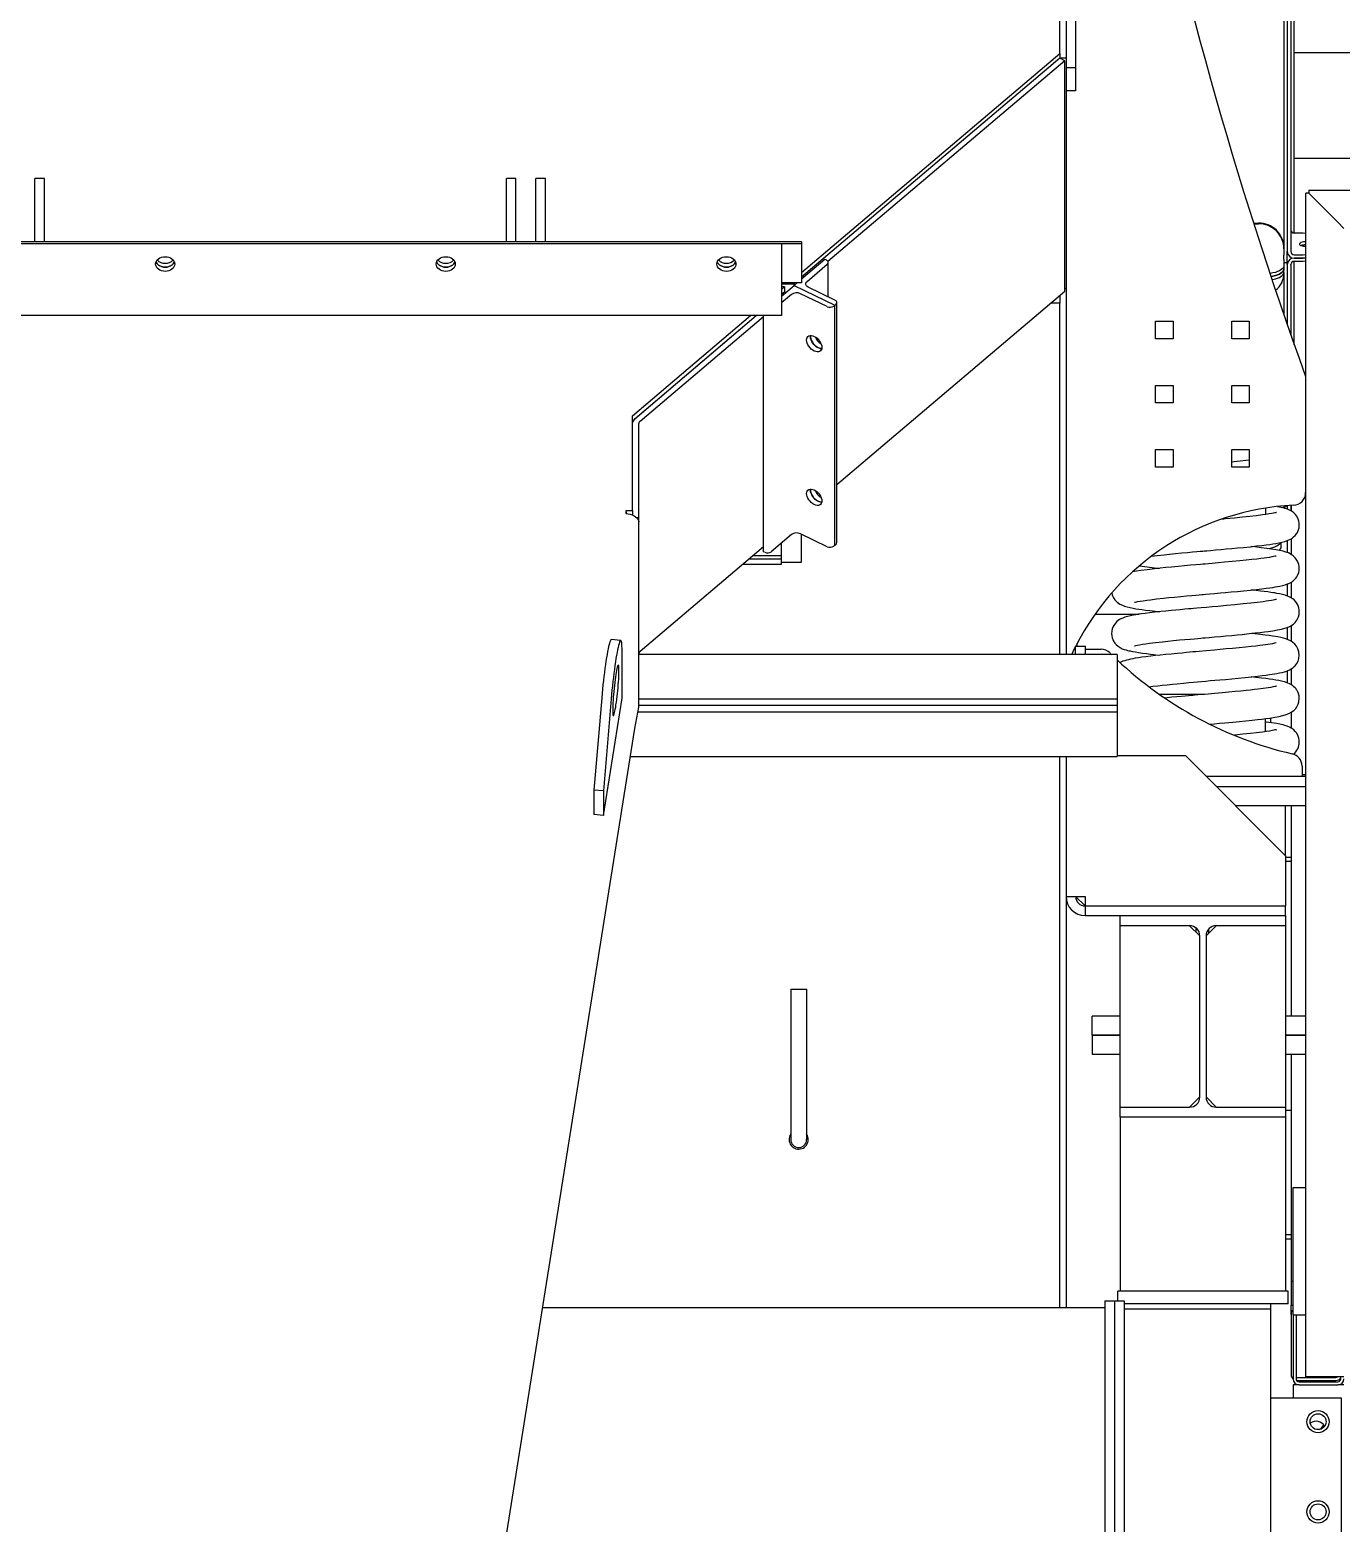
# Model space of a CAD drawing. Header units: millimetres. Extents: x 0 to 55611, y 0 to 32827.
# Drawn here: x 6980 to 8288, y 13464 to 14954 of the extents above; entities that cross this region are included whole.
import ezdxf

# ---------------------------------------------------------------- set-up
doc = ezdxf.new("R2010")
doc.units = ezdxf.units.MM
doc.header["$LTSCALE"] = 10
doc.linetypes.add('SLD-Continua', pattern=[0])
for name, color, linetype in [('CHUTE', 30, 'SLD-Continua'), ('EQUIPO', 30, 'SLD-Continua'), ('STRUC', 5, 'SLD-Continua')]:
    doc.layers.add(name, color=color, linetype=linetype)

msp = doc.modelspace()

# ---------------------------------------------------------------- linework, layer by layer
at = {"color": 7, "linetype": 'SLD-Continua', "lineweight": 25}
for p, q in [((8163.9, 14198.7), (8253.1, 14198.7)), ((8182.9, 14179.7), (8253.1, 14179.7)), ((8232.5, 14179.7), (8232.5, 14130)), ((8067.7, 14079.7), (8067.7, 14079.6)), ((8067.7, 14070.1), (8067.7, 13969.7)), ((8068, 14059.9), (8068, 14070.1)), ((8068, 14070.1), (8233, 14070.1)), ((8143.8, 14079.6), (8143.8, 14079.7)), ((8156.5, 14079.6), (8156.5, 14079.7)), ((8232.5, 14079.7), (8232.5, 14079.6)), ((8233, 14070.1), (8233, 14059.9)), ((8137.2, 14059.9), (8068, 14059.9)), ((8068, 13878.8), (8068, 14059.9)), ((8137.2, 14059.9), (8147.4, 14049.8)), ((8143.8, 14053.4), (8143.8, 14057.5)), ((8153.6, 14049.8), (8163.8, 14059.9)), ((8156.5, 14052.6), (8156.5, 14056.8)), ((8233, 14059.9), (8163.8, 14059.9)), ((8233, 14059.9), (8233, 13878.8)), ((8147.4, 13889), (8147.4, 14049.8)), ((8153.6, 14049.8), (8153.6, 13889)), ((8040.1, 13950.6), (8040.1, 13969.7)), ((8068, 13969.7), (8040.1, 13969.7)), ((8253.1, 13969.7), (8233, 13969.7)), ((8068, 13950.6), (8040.1, 13950.6)), ((8253.1, 13950.6), (8233, 13950.6)), ((8147.4, 13889), (8137.2, 13878.8)), ((8163.8, 13878.8), (8153.6, 13889)), ((8068, 13868.7), (8068, 13878.8)), ((8068, 13878.8), (8137.2, 13878.8)), ((8163.8, 13878.8), (8233, 13878.8)), ((8233, 13878.8), (8233, 13868.7)), ((8068, 13868.7), (8068, 13695.4)), ((8233, 13868.7), (8068, 13868.7)), ((8233, 13868.7), (8233, 13695.4)), ((8065.5, 13685.6), (8065.5, 13695.4)), ((8235.5, 13695.4), (8065.5, 13695.4)), ((8235.5, 13682.7), (8235.5, 13695.4)), ((8235.5, 13682.7), (8218.4, 13682.7))]:
    msp.add_line(p, q, dxfattribs=at)
for centre, start, end in [((8137.2, 14049.8), 0, 90), ((8163.8, 14049.8), 90, 180), ((8137.2, 13889), 270, 0), ((8163.8, 13889), 180, 270)]:
    msp.add_arc(centre, 10.2, start, end, dxfattribs=at)
at = {"layer": 'CHUTE', "linetype": 'SLD-Continua', "lineweight": 25}
for p, q in [((8007.6, 14930.3), (8007.6, 15010)), ((8014, 14982.9), (8014, 14915.8)), ((8023.5, 14982.9), (8023.5, 14915.8)), ((7750.1, 14711.8), (8007.6, 14930.3)), ((8007.6, 14930.3), (8007.6, 14925.4)), ((8007.6, 14925.4), (7750.1, 14706.9)), ((8012.7, 14923), (7776.4, 14722.5)), ((8014, 14925.4), (8007.6, 14925.4)), ((8012.7, 14923), (8007.6, 14925.4)), ((8012.7, 14693.2), (8012.7, 14923)), ((8023.5, 14915.8), (8014, 14915.8)), ((8014, 14915.8), (8014, 14892.8)), ((8023.5, 14915.8), (8023.5, 14892.8)), ((8014, 14892.8), (8014, 14695.6)), ((8023.5, 14892.8), (8014, 14892.8)), ((6994.6, 14805.4), (6985.1, 14805.4)), ((6985.1, 14763.7), (6985.1, 14805.4)), ((6994.6, 14763.7), (6994.6, 14805.4)), ((7465.1, 14805.4), (7455.6, 14805.4)), ((7455.6, 14763.7), (7455.6, 14805.4)), ((7465.1, 14763.7), (7465.1, 14805.4)), ((7494.6, 14805.4), (7485.1, 14805.4)), ((7485.1, 14763.7), (7485.1, 14805.4)), ((7494.6, 14763.7), (7494.6, 14805.4)), ((6985.1, 14742.3), (6985.1, 14763.7)), ((6994.6, 14742.3), (6994.6, 14763.7)), ((7455.6, 14742.3), (7455.6, 14763.7)), ((7465.1, 14742.3), (7465.1, 14763.7)), ((7485.1, 14742.3), (7485.1, 14763.7)), ((7494.6, 14742.3), (7494.6, 14763.7)), ((7750.1, 14742.3), (6200.1, 14742.3)), ((7750.1, 14740.2), (6200.1, 14740.2)), ((7730.1, 14740.2), (6220.1, 14740.2)), ((7730.1, 14740.2), (7730.1, 14739.1)), ((7730.1, 14739.1), (7730.1, 14732.4)), ((7750.1, 14742.3), (7750.1, 14741.2)), ((7750.1, 14741.2), (7750.1, 14740.2)), ((7750.1, 14740.2), (7750.1, 14701.2)), ((7730.1, 14732.4), (7730.1, 14706.9)), ((7773.4, 14724.8), (7750.1, 14705)), ((7774.7, 14724.2), (7773.4, 14724.8)), ((7776.6, 14687.4), (7776.6, 14721.7)), ((7730.1, 14706.9), (7730.1, 14697.9)), ((7755.5, 14702.8), (7775.6, 14719.9)), ((7750.1, 14701.2), (7730.1, 14701.2)), ((7730.1, 14700.5), (7742.5, 14700.5)), ((7730.1, 14688.1), (7742.6, 14698.7)), ((7730.1, 14697.9), (7730.1, 14676.5)), ((7732.9, 14697.2), (7730.1, 14697.2)), ((7730.1, 14694.8), (7732.9, 14697.2)), ((7730.1, 14690), (7732.9, 14692.3)), ((7732.9, 14697.2), (7732.9, 14692.3)), ((7734.3, 14691.6), (7732.9, 14692.3)), ((7743.4, 14701.2), (7742.5, 14700.5)), ((7742.5, 14701.2), (7742.5, 14700.5)), ((7743.9, 14699.8), (7742.5, 14700.5)), ((7742.5, 14700.5), (7742.5, 14698.6)), ((7742.6, 14698.7), (7783.1, 14679)), ((7745.6, 14701.2), (7742.7, 14698.8)), ((7742.7, 14698.7), (7742.7, 14698.8)), ((7742.7, 14698.8), (7783.2, 14679)), ((7783.3, 14684.1), (7756.7, 14697.1)), ((7785.1, 14500.1), (8012.7, 14693.2)), ((8014, 14695.6), (8012.7, 14695.6)), ((8014, 14695.6), (8014, 14330.4)), ((7740, 14689.7), (7730.1, 14681.3)), ((7730.1, 14676.5), (7730.1, 14669.8)), ((7775.5, 14677.6), (7748.9, 14690.5)), ((7783.1, 14679), (7782.2, 14678.2)), ((7783.1, 14439.4), (7783.1, 14679)), ((7783.2, 14679), (7784.2, 14679.9)), ((7783.2, 14439.5), (7783.2, 14679)), ((7785.1, 14442.2), (7785.1, 14681.7)), ((8007.6, 14681), (7998.3, 14681)), ((8007.6, 14688.9), (8007.6, 14681)), ((8007.6, 14330.4), (8007.6, 14681)), ((7730.1, 14668.6), (6220.1, 14668.6)), ((7581.4, 14568.6), (7699.2, 14668.6)), ((7581.4, 14563.7), (7704.9, 14668.6)), ((7583.9, 14565.9), (7704.9, 14668.6)), ((7588.9, 14563.4), (7712, 14667.8)), ((7712, 14433.1), (7712, 14668.6)), ((7730.1, 14669.8), (7730.1, 14668.6)), ((7759, 14647.6), (7759.1, 14648.8)), ((7581.4, 14474.1), (7581.4, 14568.6)), ((7587.6, 14467.3), (7587.6, 14560.9)), ((7759, 14494.4), (7759.1, 14495.6)), ((7575, 14472.6), (7574.9, 14470.7)), ((7575, 14471.2), (7574.9, 14470.7)), ((7575, 14474.1), (7581.4, 14474.1)), ((7575, 14472.6), (7575, 14474.1)), ((7575, 14471.2), (7575, 14472.6)), ((7581.4, 14474.1), (7581.4, 14469.7)), ((7585.2, 14467.3), (7587.6, 14467.3)), ((7587.6, 14463), (7587.6, 14467.3)), ((7587.7, 14277.9), (7587.7, 14462.8)), ((7740, 14450.2), (7719.9, 14433.1)), ((7730.1, 14429), (7730.1, 14441.8)), ((7775.5, 14438), (7748.9, 14451)), ((7750.1, 14422.8), (7750.1, 14450.4)), ((7783.1, 14439.4), (7782.2, 14438.6)), ((7783.1, 14439.5), (7783.2, 14439.5)), ((7783.2, 14439.5), (7784.2, 14440.3)), ((7712, 14438), (7588.9, 14333.6)), ((7698, 14426.1), (7730.1, 14426.1)), ((7730.1, 14429), (7701.4, 14429)), ((7713.2, 14432.5), (7712, 14433.1)), ((7730.1, 14427.8), (7730.1, 14429)), ((7730.1, 14426.1), (7730.1, 14427.8)), ((7730.1, 14422.4), (7730.1, 14426.1)), ((7691.5, 14420.7), (7730.1, 14420.7)), ((7730.1, 14422.8), (7750.1, 14422.8)), ((7730.1, 14420.7), (7730.1, 14422.4)), ((7569.7, 14344.6), (7560.2, 14345.5)), ((7571, 14287), (7571, 14333.9)), ((8064.8, 14330.4), (7587.7, 14330.4)), ((8064.8, 14330.4), (8064.8, 14325.6)), ((8064.8, 14325.6), (8064.8, 14292.3)), ((8064.8, 14292.3), (8064.8, 14286)), ((7550.7, 14287.4), (7542.9, 14195.3)), ((7552.3, 14169.7), (7571, 14287)), ((7560.1, 14286.4), (7552.3, 14194.4)), ((7583.6, 14256.7), (7587.7, 14277.9)), ((8064.8, 14286), (7587.7, 14286)), ((8064.8, 14279.6), (7587.7, 14279.6)), ((8064.8, 14286), (8064.8, 14281.2)), ((8064.8, 14281.2), (8064.8, 14279.6)), ((8064.8, 14279.6), (8064.8, 14278)), ((8064.8, 14278), (8064.8, 14273.3)), ((7586.8, 14273.3), (8064.8, 14273.3)), ((8064.8, 14273.3), (8064.8, 14266.9)), ((8064.8, 14266.9), (8064.8, 14233.6)), ((7270.1, 12287.1), (7583.6, 14256.7)), ((8064.8, 14233.6), (8064.8, 14228.8)), ((8064.8, 14229.6), (8133, 14229.6)), ((8233, 14129.6), (8133, 14229.6)), ((7579.2, 14228.8), (8064.8, 14228.8)), ((8007.6, 13678.6), (8007.6, 14228.8)), ((8014, 14228.8), (8014, 13678.6)), ((7552.3, 14194.4), (7542.9, 14195.3)), ((7542.9, 14195.3), (7542.9, 14170.7)), ((7552.3, 14194.4), (7552.3, 14169.7)), ((7552.3, 14169.7), (7542.9, 14170.7)), ((8233, 14129.6), (8233, 14079.7)), ((8014, 14089.1), (8033, 14089.1)), ((8033, 14079.7), (8023.5, 14089.1)), ((8033, 14089.1), (8033, 14079.7)), ((8033, 14079.7), (8233, 14079.7)), ((8033, 14079.6), (8033, 14070.1)), ((8033, 14079.6), (8233, 14079.6)), ((8033, 14070.1), (8068, 14070.1)), ((8233, 14070.1), (8233, 14079.6)), ((7739.3, 13996.5), (7739.3, 13876.5)), ((7739.3, 13996.5), (7755.2, 13996.5)), ((7755.2, 13876.5), (7755.2, 13996.5)), ((7739.3, 13876.5), (7739.3, 13846.5)), ((7755.2, 13846.5), (7755.2, 13876.5))]:
    msp.add_line(p, q, dxfattribs=at)
at = {"layer": 'CHUTE', "linetype": 'SLD-Continua', "lineweight": 25, "flags": 128}
for points in [[(7115.1, 14727.4), (7117, 14727.3), (7118.8, 14726.9), (7120.4, 14726.2), (7121.9, 14725.3), (7123, 14724.2), (7123.9, 14722.9), (7124.5, 14721.6), (7124.6, 14720.1), (7124.5, 14718.7), (7123.9, 14717.4), (7123, 14716.1), (7121.9, 14715), (7120.4, 14714.1), (7118.8, 14713.4), (7117, 14713), (7115.1, 14712.8), (7113.3, 14713), (7111.5, 14713.4), (7109.8, 14714.1), (7108.4, 14715), (7107.2, 14716.1), (7106.3, 14717.4), (7105.8, 14718.7), (7105.6, 14720.1), (7105.8, 14721.6), (7106.3, 14722.9), (7107.2, 14724.2), (7108.4, 14725.3), (7109.8, 14726.2), (7111.5, 14726.9), (7113.3, 14727.3), (7115.1, 14727.4)], [(7124.3, 14722.2), (7123.9, 14721.4), (7123, 14720.2), (7121.9, 14719.1), (7120.4, 14718.2), (7118.8, 14717.5), (7117, 14717.1), (7115.1, 14716.9), (7113.3, 14717.1), (7111.5, 14717.5), (7109.8, 14718.2), (7108.4, 14719.1), (7107.2, 14720.2), (7106.3, 14721.4), (7106, 14722.2)], [(7106, 14722.2), (7106.3, 14721.4), (7107.2, 14720.2), (7108.4, 14719.1), (7109.8, 14718.2), (7111.5, 14717.5), (7113.3, 14717.1), (7115.1, 14716.9), (7117, 14717.1), (7118.8, 14717.5), (7120.4, 14718.2), (7121.9, 14719.1), (7123, 14720.2), (7123.9, 14721.4), (7124.3, 14722.2)], [(7395.1, 14727.4), (7397, 14727.3), (7398.8, 14726.9), (7400.4, 14726.2), (7401.9, 14725.3), (7403, 14724.2), (7403.9, 14722.9), (7404.5, 14721.6), (7404.6, 14720.1), (7404.5, 14718.7), (7403.9, 14717.4), (7403, 14716.1), (7401.9, 14715), (7400.4, 14714.1), (7398.8, 14713.4), (7397, 14713), (7395.1, 14712.8), (7393.3, 14713), (7391.5, 14713.4), (7389.8, 14714.1), (7388.4, 14715), (7387.2, 14716.1), (7386.3, 14717.4), (7385.8, 14718.7), (7385.6, 14720.1), (7385.8, 14721.6), (7386.3, 14722.9), (7387.2, 14724.2), (7388.4, 14725.3), (7389.8, 14726.2), (7391.5, 14726.9), (7393.3, 14727.3), (7395.1, 14727.4)], [(7404.3, 14722.2), (7403.9, 14721.4), (7403, 14720.2), (7401.9, 14719.1), (7400.4, 14718.2), (7398.8, 14717.5), (7397, 14717.1), (7395.1, 14716.9), (7393.3, 14717.1), (7391.5, 14717.5), (7389.8, 14718.2), (7388.4, 14719.1), (7387.2, 14720.2), (7386.3, 14721.4), (7386, 14722.2)], [(7386, 14722.2), (7386.3, 14721.4), (7387.2, 14720.2), (7388.4, 14719.1), (7389.8, 14718.2), (7391.5, 14717.5), (7393.3, 14717.1), (7395.1, 14716.9), (7397, 14717.1), (7398.8, 14717.5), (7400.4, 14718.2), (7401.9, 14719.1), (7403, 14720.2), (7403.9, 14721.4), (7404.3, 14722.2)], [(7675.1, 14727.4), (7677, 14727.3), (7678.8, 14726.9), (7680.4, 14726.2), (7681.9, 14725.3), (7683, 14724.2), (7683.9, 14722.9), (7684.5, 14721.6), (7684.6, 14720.1), (7684.5, 14718.7), (7683.9, 14717.4), (7683, 14716.1), (7681.9, 14715), (7680.4, 14714.1), (7678.8, 14713.4), (7677, 14713), (7675.1, 14712.8), (7673.3, 14713), (7671.5, 14713.4), (7669.8, 14714.1), (7668.4, 14715), (7667.2, 14716.1), (7666.3, 14717.4), (7665.8, 14718.7), (7665.6, 14720.1), (7665.8, 14721.6), (7666.3, 14722.9), (7667.2, 14724.2), (7668.4, 14725.3), (7669.8, 14726.2), (7671.5, 14726.9), (7673.3, 14727.3), (7675.1, 14727.4)], [(7684.3, 14722.2), (7683.9, 14721.4), (7683, 14720.2), (7681.9, 14719.1), (7680.4, 14718.2), (7678.8, 14717.5), (7677, 14717.1), (7675.1, 14716.9), (7673.3, 14717.1), (7671.5, 14717.5), (7669.8, 14718.2), (7668.4, 14719.1), (7667.2, 14720.2), (7666.3, 14721.4), (7666, 14722.2)], [(7666, 14722.2), (7666.3, 14721.4), (7667.2, 14720.2), (7668.4, 14719.1), (7669.8, 14718.2), (7671.5, 14717.5), (7673.3, 14717.1), (7675.1, 14716.9), (7677, 14717.1), (7678.8, 14717.5), (7680.4, 14718.2), (7681.9, 14719.1), (7683, 14720.2), (7683.9, 14721.4), (7684.3, 14722.2)], [(7775.6, 14719.9), (7776.1, 14720.4), (7776.4, 14721), (7776.5, 14721.6), (7776.5, 14722.2), (7776.3, 14722.7), (7775.9, 14723.3), (7775.3, 14723.8), (7774.7, 14724.2)], [(7756.7, 14697.1), (7755.8, 14697.6), (7755, 14698.3), (7754.5, 14699), (7754.2, 14699.8), (7754.2, 14700.6), (7754.4, 14701.4), (7754.8, 14702.1), (7755.5, 14702.8)], [(7784.2, 14679.9), (7784.7, 14680.4), (7785, 14680.9), (7785.1, 14681.5), (7785.1, 14682.1), (7784.9, 14682.7), (7784.5, 14683.3), (7783.9, 14683.7), (7783.3, 14684.1)], [(7755.1, 14644.3), (7755.3, 14645.7), (7755.7, 14646.8), (7756.4, 14647.8), (7757.4, 14648.4), (7758.5, 14648.8), (7759.8, 14648.8), (7761.2, 14648.5), (7762.7, 14647.9), (7764.2, 14647.1), (7765.6, 14646), (7766.9, 14644.6), (7768.1, 14643.2), (7769, 14641.6), (7769.7, 14640), (7770.2, 14638.4), (7770.3, 14636.9), (7770.2, 14635.6), (7769.7, 14634.4), (7769, 14633.5), (7768.1, 14632.9), (7766.9, 14632.5), (7765.6, 14632.5), (7764.2, 14632.8), (7762.7, 14633.3), (7761.2, 14634.2), (7759.8, 14635.3), (7758.5, 14636.6), (7757.4, 14638.1), (7756.4, 14639.6), (7755.7, 14641.3), (7755.3, 14642.8), (7755.1, 14644.3)], [(7770.2, 14635.7), (7769.5, 14635.7), (7768, 14636), (7766.6, 14636.6), (7765.1, 14637.4), (7763.6, 14638.6), (7762.3, 14639.9), (7761.2, 14641.3), (7760.2, 14642.9), (7759.5, 14644.5), (7759.1, 14646.1), (7759, 14647.6)], [(7759.2, 14648.8), (7759.1, 14648.5), (7759.1, 14647.1), (7759.3, 14645.5), (7759.9, 14644), (7760.7, 14642.4), (7761.7, 14640.8), (7762.9, 14639.4), (7764.3, 14638.2), (7765.7, 14637.2), (7767.2, 14636.4), (7768.7, 14635.9), (7770.1, 14635.8), (7770.2, 14635.8)], [(7755.1, 14491.1), (7755.3, 14492.5), (7755.7, 14493.6), (7756.4, 14494.5), (7757.4, 14495.2), (7758.5, 14495.5), (7759.8, 14495.6), (7761.2, 14495.3), (7762.7, 14494.7), (7764.2, 14493.9), (7765.6, 14492.7), (7766.9, 14491.4), (7768.1, 14490), (7769, 14488.4), (7769.7, 14486.8), (7770.2, 14485.2), (7770.3, 14483.7), (7770.2, 14482.4), (7769.7, 14481.2), (7769, 14480.3), (7768.1, 14479.6), (7766.9, 14479.3), (7765.6, 14479.3), (7764.2, 14479.5), (7762.7, 14480.1), (7761.2, 14481), (7759.8, 14482.1), (7758.5, 14483.4), (7757.4, 14484.9), (7756.4, 14486.4), (7755.7, 14488), (7755.3, 14489.6), (7755.1, 14491.1)], [(7770.2, 14482.5), (7769.5, 14482.5), (7768, 14482.8), (7766.6, 14483.4), (7765.1, 14484.2), (7763.6, 14485.3), (7762.3, 14486.7), (7761.2, 14488.1), (7760.2, 14489.7), (7759.5, 14491.3), (7759.1, 14492.9), (7759, 14494.4)], [(7759.2, 14495.6), (7759.1, 14495.3), (7759.1, 14493.9), (7759.3, 14492.3), (7759.9, 14490.7), (7760.7, 14489.1), (7761.7, 14487.6), (7762.9, 14486.2), (7764.3, 14485), (7765.7, 14483.9), (7767.2, 14483.2), (7768.7, 14482.7), (7770.1, 14482.6), (7770.2, 14482.6)], [(7575, 14471.2), (7577.1, 14471), (7579.2, 14470.5), (7581.1, 14469.8), (7582.9, 14469), (7584.4, 14468), (7585.7, 14466.9), (7586.7, 14465.7), (7587.4, 14464.4), (7587.7, 14462.8)], [(7560.2, 14345.5), (7560.1, 14345.5), (7559.8, 14345.2), (7559.4, 14344.6), (7559, 14343.6), (7558.5, 14342.2), (7558, 14340.6), (7557.5, 14338.5), (7557, 14336.2), (7556.5, 14333.5), (7556, 14330.6), (7555.5, 14327.4), (7554.9, 14324), (7554.4, 14320.4), (7553.9, 14316.6), (7553.3, 14312.6), (7552.8, 14308.6), (7552.4, 14304.4), (7551.9, 14300.1), (7551.5, 14295.9), (7551.1, 14291.6), (7550.7, 14287.4)], [(7571, 14333.9), (7571, 14336.4), (7570.9, 14338.6), (7570.8, 14340.5), (7570.6, 14342), (7570.4, 14343.2), (7570.2, 14344), (7569.9, 14344.5), (7569.6, 14344.6), (7569.2, 14344.3), (7568.8, 14343.7), (7568.4, 14342.7), (7568, 14341.3), (7567.5, 14339.6), (7567, 14337.6), (7566.5, 14335.2), (7566, 14332.6), (7565.4, 14329.7), (7564.9, 14326.5), (7564.4, 14323.1), (7563.8, 14319.5), (7563.3, 14315.7), (7562.8, 14311.7), (7562.3, 14307.6), (7561.8, 14303.5), (7561.4, 14299.2), (7560.9, 14294.9), (7560.5, 14290.7), (7560.1, 14286.4)], [(7567.9, 14311), (7567.9, 14313.2), (7567.9, 14315.1), (7567.9, 14316.8), (7567.8, 14318.1), (7567.7, 14319.1), (7567.5, 14319.8), (7567.3, 14320.1), (7567.1, 14320), (7566.8, 14319.6), (7566.5, 14318.9), (7566.2, 14317.8), (7565.9, 14316.4), (7565.5, 14314.7), (7565.1, 14312.7), (7564.8, 14310.5), (7564.4, 14308), (7564, 14305.4), (7563.7, 14302.6), (7563.3, 14299.7), (7563, 14296.7), (7562.7, 14293.7), (7562.4, 14290.7), (7562.2, 14287.8), (7562, 14285), (7561.8, 14282.3), (7561.7, 14279.8), (7561.6, 14277.5), (7561.6, 14275.4), (7561.6, 14273.7), (7561.7, 14272.2), (7561.8, 14271), (7561.9, 14270.2), (7562.1, 14269.7), (7562.3, 14269.6), (7562.6, 14269.8), (7562.8, 14270.3), (7563.2, 14271.3), (7563.5, 14272.5), (7563.8, 14274.1), (7564.2, 14275.9), (7564.6, 14278), (7564.9, 14280.4), (7565.3, 14282.9), (7565.7, 14285.7), (7566, 14288.5), (7566.4, 14291.5), (7566.7, 14294.4), (7567, 14297.4), (7567.2, 14300.4), (7567.4, 14303.3), (7567.6, 14306), (7567.8, 14308.6), (7567.9, 14311)]]:
    msp.add_lwpolyline(points, dxfattribs=at)
at = {"layer": 'CHUTE', "linetype": 'SLD-Continua', "lineweight": 25}
for centre, radius, start, end in [((7115.1, 14732), 11.1, 224.6477, 315.3523), ((7395.1, 14732), 11.1, 224.6477, 315.3523), ((7675.1, 14732), 11.1, 224.6477, 315.3523), ((7745.1, 14682.6), 8.77, 64.4421, 125.6945), ((7778.3, 14683.5), 6.57, 244.4421, 305.6945), ((7777.2, 14653), 14.7, 201.9732, 238.6498), ((7588.2, 14560.4), 7.02, 128.4371, 167.7736), ((7590.9, 14560.8), 3.28, 127.349, 177.4577), ((7777.2, 14499.7), 14.7, 201.9732, 238.6498), ((7745.1, 14443.1), 8.77, 64.4421, 125.6945), ((7778.3, 14444), 6.57, 244.4421, 305.6945), ((7782.7, 14442.2), 2.41, 306.8123, 357.9945), ((7716.1, 14438.4), 6.57, 244.4421, 305.6945), ((7591, 14330.9), 3.39, 127.7509, 169.4655), ((8033, 14089.1), 19.1, 180, 270), ((8033, 14089.1), 9.53, 180, 270), ((7747.2, 13846.5), 9.53, 146.4427, 0), ((7747.2, 13846.5), 7.94, 180, 0), ((7747.2, 13846.5), 9.53, 0, 33.5573)]:
    msp.add_arc(centre, radius, start, end, dxfattribs=at)
at = {"layer": 'EQUIPO', "linetype": 'SLD-Continua', "lineweight": 25}
for p, q in [((8231.3, 15262.3), (8231.3, 14736.2)), ((8234.7, 15258.5), (8234.7, 14732.5)), ((8238.2, 15258.5), (8238.2, 14732.5)), ((8241.7, 14751), (8241.7, 15196.4)), ((8201, 14761), (8205.9, 14761)), ((8201.2, 14760.2), (8205.9, 14760.2)), ((8247.4, 14751), (8241.6, 14751)), ((8231.3, 14736.2), (8231.3, 14735.4)), ((8231.3, 14735.4), (8231.3, 14728.9)), ((8231.3, 14725), (8231.3, 14728.9)), ((8231.3, 14725), (8231.3, 14718.4)), ((8234.7, 14719.6), (8234.7, 14732.5)), ((8241.6, 14729.2), (8247.4, 14729.2)), ((8247.4, 14726), (8241.6, 14726)), ((8241.6, 14726), (8247.4, 14726)), ((8247.4, 14722.8), (8241.6, 14722.8)), ((8241.7, 14639.5), (8241.7, 14722.8)), ((8231.3, 14718.4), (8231.3, 14715.1)), ((8231.3, 14711.8), (8231.3, 14715.1)), ((8231.3, 14711.8), (8231.3, 14710.8)), ((8231.3, 14710.8), (8231.3, 14669.2)), ((8234.7, 14719.6), (8234.7, 14659.6)), ((8238.2, 14719.6), (8238.2, 14720.1)), ((8238.2, 14719.6), (8238.2, 14649.5)), ((8103.2, 14645.5), (8103.2, 14663)), ((8103.2, 14663), (8120.7, 14663)), ((8120.7, 14663), (8120.7, 14645.5)), ((8179.2, 14645.5), (8179.2, 14663)), ((8179.2, 14663), (8196.7, 14663)), ((8196.7, 14663), (8196.7, 14645.5)), ((8120.7, 14645.5), (8103.2, 14645.5)), ((8196.7, 14645.5), (8179.2, 14645.5)), ((8253, 14607.7), (8253, 14492.1)), ((8103.2, 14581.5), (8103.2, 14599)), ((8103.2, 14599), (8120.7, 14599)), ((8120.7, 14599), (8120.7, 14581.5)), ((8179.2, 14581.5), (8179.2, 14599)), ((8179.2, 14599), (8196.7, 14599)), ((8196.7, 14599), (8196.7, 14581.5)), ((8120.7, 14581.5), (8103.2, 14581.5)), ((8196.7, 14581.5), (8179.2, 14581.5)), ((8103.2, 14517.5), (8103.2, 14535)), ((8103.2, 14535), (8120.7, 14535)), ((8120.7, 14535), (8120.7, 14517.5)), ((8179.2, 14517.5), (8179.2, 14535)), ((8179.2, 14535), (8196.7, 14535)), ((8196.7, 14535), (8196.7, 14517.5)), ((8120.7, 14517.5), (8103.2, 14517.5)), ((8118.8, 14517.5), (8120.7, 14517.7)), ((8196.7, 14517.5), (8179.2, 14517.5)), ((8213, 14476.6), (8213, 14470.2)), ((8231.3, 14478.8), (8231.3, 14476.5)), ((8234.7, 14479.1), (8234.7, 14475.5)), ((8238.2, 14479.3), (8238.2, 14473.8)), ((8171.3, 14465.7), (8169.3, 14465.7)), ((8228.6, 14438.2), (8228.6, 14442.4)), ((8235, 14432.1), (8235, 14444.3)), ((8246.5, 14414.3), (8246.7, 14416.5)), ((8235, 14388.8), (8235, 14400.9)), ((8042.8, 14370.6), (8086.8, 14370.6)), ((8235, 14345.4), (8235, 14357.6)), ((8023.5, 14330.4), (8023.5, 14338.9)), ((8023.5, 14338.9), (8033.5, 14338.9)), ((8025.1, 14338.9), (8025.1, 14341.5)), ((8033.5, 14330.4), (8033.5, 14338.9)), ((8033.5, 14335.7), (8048.9, 14335.7)), ((8057.8, 14332), (8059.4, 14330.4)), ((8100.8, 14329.3), (8100.8, 14329.1)), ((8235, 14302.1), (8235, 14314.3)), ((8152.2, 14290.7), (8107.2, 14290.7)), ((8246.6, 14286.5), (8246.6, 14286.5)), ((8213, 14253.5), (8213, 14266.5)), ((8249.4, 14219.1), (8249.4, 14208.7)), ((8228.8, 14208.7), (8153.9, 14208.7)), ((8253.1, 14208.7), (8228.8, 14208.7)), ((8249.4, 14210.7), (8253, 14210.7)), ((8253, 14210.7), (8253, 14208.7))]:
    msp.add_line(p, q, dxfattribs=at)
at = {"layer": 'EQUIPO', "linetype": 'SLD-Continua', "lineweight": 25, "flags": 128}
for points in [[(8253.1, 14750.7), (8250.5, 14750.9), (8247.4, 14751)], [(8253.1, 14742.5), (8252.2, 14742.4), (8250.7, 14742.3), (8249.4, 14742), (8248.3, 14741.6), (8247.5, 14741.1), (8246.9, 14740.6), (8246.8, 14740.1), (8246.9, 14739.6), (8247.5, 14739.1), (8248.3, 14738.6), (8249.4, 14738.2), (8250.7, 14737.9), (8252.2, 14737.8), (8253.1, 14737.7)], [(8247.4, 14729.2), (8250.5, 14729.3), (8253.1, 14729.5)], [(8253.1, 14726.3), (8250.5, 14726.1), (8247.4, 14726)], [(8247.4, 14726), (8250.5, 14726), (8253.1, 14726.2)], [(8253.1, 14723), (8250.5, 14722.8), (8247.4, 14722.8)], [(8231.3, 14718.4), (8231.2, 14717.3), (8230.6, 14716.3), (8229.7, 14715.3), (8228.4, 14714.3), (8226.8, 14713.4), (8224.9, 14712.6), (8222.8, 14711.8), (8220.4, 14711.2), (8217.7, 14710.7), (8217.4, 14710.6)], [(8218.4, 14707.5), (8220.4, 14707.9), (8222.8, 14708.6), (8224.9, 14709.3), (8226.8, 14710.1), (8228.4, 14711), (8229.7, 14712), (8230.6, 14713), (8231.2, 14714), (8231.3, 14715.1)], [(8231.3, 14715.1), (8231.2, 14714), (8230.6, 14713), (8229.7, 14712), (8228.4, 14711), (8226.8, 14710.1), (8224.9, 14709.3), (8222.8, 14708.6), (8220.4, 14707.9), (8218.4, 14707.5)], [(8219.4, 14704.4), (8220.4, 14704.6), (8222.8, 14705.3), (8224.9, 14706), (8226.8, 14706.8), (8228.4, 14707.7), (8229.7, 14708.7), (8230.6, 14709.7), (8231.2, 14710.7), (8231.3, 14711.8)], [(8179.2, 14522.9), (8181.6, 14523.1), (8187.6, 14523.7), (8193.3, 14524.3), (8196.7, 14524.6)], [(8223.8, 14472.2), (8223.7, 14472.1), (8223.1, 14472), (8222.2, 14471.8), (8221, 14471.5), (8219.4, 14471.2), (8216.7, 14470.7), (8213.4, 14470.2), (8209.8, 14469.7), (8203.8, 14469), (8197.3, 14468.3), (8190.1, 14467.5), (8181.9, 14466.7), (8177.4, 14466.3), (8172.7, 14465.8), (8169.2, 14465.5)], [(8246.7, 14459.6), (8246.5, 14461.7), (8246.2, 14463.6), (8245.1, 14466.6), (8243.9, 14468.8), (8242.8, 14470.2), (8241.2, 14471.8), (8239.5, 14473.1), (8237.5, 14474.3), (8234.8, 14475.5), (8232.4, 14476.3), (8230.5, 14476.8), (8228.7, 14477.3), (8224.8, 14478)], [(8099.6, 14428.7), (8104.9, 14429.3), (8112, 14430.1), (8117.3, 14430.7), (8123.1, 14431.2), (8129.4, 14431.8), (8135.1, 14432.3), (8140.2, 14432.8), (8144.5, 14433.2), (8147.9, 14433.5), (8150.4, 14433.7), (8152.2, 14433.9), (8154.5, 14434.1), (8158.2, 14434.4), (8163, 14434.8), (8168.8, 14435.3), (8173.7, 14435.8), (8179.2, 14436.3), (8185.1, 14436.8), (8191, 14437.4), (8198, 14438.1), (8204.1, 14438.8), (8209.3, 14439.4), (8213.7, 14439.9), (8217.4, 14440.4), (8220.4, 14440.9), (8223.3, 14441.4), (8226.2, 14441.9), (8229.2, 14442.5), (8232.1, 14443.3), (8234.7, 14444.2), (8236.2, 14444.8), (8238.1, 14445.7), (8239.5, 14446.6), (8241, 14447.8), (8242.6, 14449.3), (8243.8, 14450.8), (8244.8, 14452.4), (8245.6, 14454.1), (8246.4, 14456.9), (8246.7, 14459.8)], [(8246.7, 14416.2), (8246.5, 14418.4), (8246.2, 14420.3), (8245, 14423.5), (8243.7, 14425.6), (8242.6, 14427), (8240.5, 14429), (8238.6, 14430.4), (8235.8, 14431.8), (8233.4, 14432.7), (8230.6, 14433.5), (8227.3, 14434.2), (8223.4, 14435), (8219.1, 14435.7), (8214.4, 14436.3), (8208.5, 14437.1), (8202.2, 14437.8), (8198.6, 14438.2)], [(8215.4, 14436.2), (8217.7, 14436.7), (8220.1, 14437.3), (8222.3, 14438), (8224.1, 14438.9), (8225.7, 14439.8), (8227, 14440.7), (8227.9, 14441.7), (8228.3, 14442.3)], [(8223.7, 14428.8), (8223.7, 14428.8), (8223.4, 14428.7), (8222.4, 14428.5), (8221, 14428.2), (8219.3, 14427.8), (8216.8, 14427.4), (8214.2, 14427), (8211.5, 14426.6), (8208.2, 14426.2), (8204.3, 14425.7), (8199.4, 14425.2), (8193.8, 14424.5), (8187.2, 14423.9), (8179.6, 14423.2), (8172.2, 14422.5), (8165.6, 14421.9), (8159.8, 14421.4), (8156.1, 14421), (8152.9, 14420.8), (8150.4, 14420.5), (8148.1, 14420.3), (8143.6, 14419.9), (8138.2, 14419.5), (8132.1, 14418.9), (8125.7, 14418.3), (8119.1, 14417.7), (8113.5, 14417.2), (8108, 14416.6), (8102.5, 14416), (8095, 14415.1), (8088.5, 14414.2), (8084.4, 14413.6), (8080.7, 14413), (8080.4, 14412.9)], [(8082.3, 14382.6), (8082.5, 14382.6), (8083.4, 14382.8), (8085.4, 14383.3), (8087.9, 14383.7), (8091, 14384.2), (8094.4, 14384.7), (8098.1, 14385.2), (8104.1, 14385.9), (8111.2, 14386.7), (8116.5, 14387.3), (8122.3, 14387.8), (8128.5, 14388.4), (8134.1, 14388.9), (8139.3, 14389.4), (8143.6, 14389.8), (8146.9, 14390.1), (8149.3, 14390.3), (8151.1, 14390.4), (8153.5, 14390.6), (8157.3, 14391), (8162.2, 14391.4), (8168.1, 14391.9), (8173.2, 14392.4), (8178.8, 14392.9), (8184.9, 14393.5), (8190.9, 14394.1), (8198, 14394.8), (8204.1, 14395.4), (8209.3, 14396.1), (8213.6, 14396.6), (8217.2, 14397.1), (8220.1, 14397.5), (8222.5, 14397.9), (8224.8, 14398.3), (8227.4, 14398.8), (8230.2, 14399.4), (8232.7, 14400.1), (8234.8, 14400.9), (8236.3, 14401.5), (8238.1, 14402.4), (8240.2, 14403.7), (8242.2, 14405.6), (8243.3, 14406.8), (8244.2, 14408.1), (8245, 14409.4), (8246.1, 14412.4), (8246.5, 14414.3), (8246.7, 14416.5)], [(8246.7, 14372.9), (8246.5, 14375.1), (8246.2, 14377.1), (8245.1, 14380.1), (8243.9, 14382), (8243.1, 14383.2), (8241.4, 14384.9), (8240.1, 14386), (8239, 14386.8), (8237.8, 14387.5), (8236.5, 14388.1), (8234.9, 14388.8), (8232.5, 14389.6), (8229.9, 14390.3), (8227.1, 14390.9), (8224.4, 14391.5), (8222.1, 14391.9), (8220.2, 14392.2), (8218.2, 14392.5), (8215.3, 14392.9), (8211.5, 14393.4), (8207.8, 14393.8), (8203.5, 14394.3), (8198.7, 14394.9)], [(8223.8, 14385.5), (8223.6, 14385.5), (8223, 14385.3), (8221.9, 14385.1), (8220.5, 14384.8), (8218.9, 14384.4), (8216.4, 14384), (8213.7, 14383.6), (8210.5, 14383.2), (8204.9, 14382.5), (8198.3, 14381.7), (8190.7, 14380.9), (8182.5, 14380.1), (8174.1, 14379.3), (8165.5, 14378.5), (8159.8, 14378), (8154.1, 14377.5), (8148.8, 14377.1), (8144.5, 14376.7), (8141.2, 14376.4), (8138.8, 14376.2), (8136.2, 14376), (8132.5, 14375.6), (8127.7, 14375.2), (8123.5, 14374.8), (8118.8, 14374.3), (8113.6, 14373.8), (8108.4, 14373.3), (8102.3, 14372.6), (8097.1, 14372), (8092.8, 14371.5), (8089.1, 14371), (8086.1, 14370.6), (8083.7, 14370.2), (8081.1, 14369.7), (8078.2, 14369.1), (8075.2, 14368.4), (8072.7, 14367.7), (8070.5, 14366.9), (8068.5, 14366), (8067.3, 14365.3), (8066, 14364.4), (8064.6, 14363.3), (8063.2, 14361.9), (8061.5, 14359.5), (8060.7, 14357.9), (8060, 14356), (8059.5, 14353.7), (8059.3, 14351.2)], [(8059.7, 14391.8), (8060.1, 14390.2), (8060.7, 14388.5), (8061.3, 14387.2), (8062.1, 14386), (8062.7, 14385.1), (8063.7, 14384), (8065, 14382.8), (8066.4, 14381.7), (8067.7, 14380.8), (8070.2, 14379.6), (8072.4, 14378.8), (8074.9, 14378), (8077.9, 14377.3), (8080.9, 14376.7), (8083.7, 14376.2), (8086.5, 14375.8), (8089.6, 14375.3), (8093.3, 14374.8), (8097.7, 14374.3), (8102.8, 14373.7), (8107.3, 14373.2)], [(8082.3, 14339.2), (8082.3, 14339.2), (8082.7, 14339.3), (8083.7, 14339.6), (8085.3, 14339.9), (8087.2, 14340.3), (8090.1, 14340.8), (8093.5, 14341.3), (8097.2, 14341.8), (8103.2, 14342.5), (8110.2, 14343.3), (8115.4, 14343.8), (8121, 14344.4), (8127.1, 14345), (8132.6, 14345.5), (8137.8, 14345.9), (8142.1, 14346.3), (8145.6, 14346.6), (8148.3, 14346.9), (8150.3, 14347), (8152.8, 14347.3), (8156.8, 14347.6), (8161.9, 14348.1), (8168.1, 14348.6), (8173.4, 14349.1), (8179.2, 14349.6), (8184.6, 14350.1), (8189.6, 14350.6), (8196.7, 14351.3), (8202.7, 14352), (8207.7, 14352.5), (8211.8, 14353), (8215.6, 14353.5), (8220.3, 14354.2), (8224.8, 14355), (8228.8, 14355.8), (8232.2, 14356.7), (8233.6, 14357.1), (8235.3, 14357.7), (8237.2, 14358.6), (8239.2, 14359.7), (8240.8, 14360.9), (8242.5, 14362.5), (8243.2, 14363.4), (8244.1, 14364.6), (8245, 14366.1), (8245.8, 14368.1), (8246.4, 14370.4), (8246.7, 14373.2), (8246.7, 14373.2)], [(8059.3, 14351.5), (8059.5, 14349.2), (8059.9, 14347.2), (8060.5, 14345.6), (8061.1, 14344.4), (8061.6, 14343.4), (8062, 14342.8), (8062.7, 14341.8), (8064, 14340.4), (8065.8, 14338.8), (8067.9, 14337.4), (8070.1, 14336.3), (8072.1, 14335.6), (8073.8, 14335), (8075.2, 14334.6), (8076.5, 14334.3), (8078, 14334), (8080.3, 14333.5), (8083.1, 14333), (8086.1, 14332.5), (8090.1, 14331.9), (8094.1, 14331.4), (8098.3, 14330.9), (8103.5, 14330.3), (8107.3, 14329.9)], [(8246.7, 14329.6), (8246.3, 14333.3), (8245.3, 14336.3), (8243.9, 14338.7), (8242.2, 14340.8), (8240, 14342.7), (8238, 14344), (8235.6, 14345.2), (8233.4, 14346), (8230.9, 14346.7), (8228.1, 14347.4), (8225.4, 14348), (8222.8, 14348.4), (8219.9, 14348.9), (8216.6, 14349.4), (8212.6, 14349.9), (8207.8, 14350.5), (8202.2, 14351.1), (8198.6, 14351.5)], [(8019.6, 14330.4), (8021.1, 14333.6), (8023.5, 14338.4)], [(8223.6, 14342.1), (8223.6, 14342.1), (8223.2, 14342), (8222, 14341.7), (8219.9, 14341.3), (8217.5, 14340.9), (8215.2, 14340.5), (8213, 14340.2), (8210.4, 14339.8), (8207.2, 14339.4), (8203.3, 14338.9), (8198.6, 14338.4), (8193, 14337.8), (8186.6, 14337.2), (8180.1, 14336.5), (8173.8, 14336), (8167.7, 14335.4), (8161.9, 14334.9), (8153.9, 14334.2), (8146.9, 14333.6), (8143.4, 14333.3), (8140.3, 14333), (8137.5, 14332.7), (8134, 14332.4), (8129.7, 14332), (8124.7, 14331.6), (8118.9, 14331), (8113.4, 14330.5), (8107.9, 14329.9), (8102.9, 14329.4), (8098.6, 14328.9), (8093.6, 14328.3), (8089.5, 14327.7), (8086.1, 14327.2), (8083, 14326.7), (8080.5, 14326.3), (8078.2, 14325.8), (8076.1, 14325.3), (8074.2, 14324.8), (8072.5, 14324.3), (8070.7, 14323.7), (8068.7, 14322.8), (8068.1, 14322.4)], [(8096.8, 14298.4), (8100.6, 14298.9), (8105.4, 14299.4), (8109.8, 14299.9), (8114.8, 14300.4), (8120, 14300.9), (8124.9, 14301.4), (8131, 14302), (8136.4, 14302.5), (8141.1, 14302.9), (8145.1, 14303.3), (8149.2, 14303.6), (8153.4, 14304), (8157.7, 14304.4), (8162.3, 14304.8), (8167.5, 14305.2), (8173.2, 14305.7), (8179.3, 14306.3), (8185.8, 14306.9), (8192.6, 14307.6), (8199.2, 14308.3), (8204.9, 14308.9), (8209.7, 14309.4), (8213.7, 14310), (8217, 14310.4), (8219.7, 14310.8), (8222, 14311.2), (8224.4, 14311.6), (8227, 14312.1), (8229.7, 14312.7), (8232, 14313.3), (8233.1, 14313.6), (8234.1, 14313.9), (8235.3, 14314.4), (8236.8, 14315.1), (8238.7, 14316.1), (8240.2, 14317.1), (8241, 14317.8), (8241.7, 14318.4), (8242.4, 14319.1), (8243.2, 14320.1), (8244.3, 14321.6), (8245.4, 14323.8), (8246.3, 14326.5), (8246.7, 14329.9)], [(8246.7, 14286.2), (8246.4, 14289.3), (8245.8, 14291.7), (8245.1, 14293.4), (8244.4, 14294.6), (8244, 14295.3), (8243.4, 14296.1), (8242.5, 14297.2), (8241.3, 14298.4), (8240.2, 14299.3), (8238.9, 14300.1), (8237.5, 14301), (8234.7, 14302.2), (8231.9, 14303.1), (8229, 14303.9), (8226.2, 14304.5), (8223.3, 14305), (8220.2, 14305.5), (8217.1, 14306), (8213.4, 14306.5), (8208.8, 14307), (8203.4, 14307.7), (8198.6, 14308.2)], [(8223.8, 14298.9), (8223.7, 14298.8), (8223.2, 14298.7), (8222.4, 14298.5), (8220.7, 14298.1), (8218.3, 14297.7), (8215.5, 14297.2), (8210.7, 14296.5), (8205.6, 14295.9), (8202, 14295.5), (8198, 14295), (8193.5, 14294.5), (8188.4, 14294), (8182.7, 14293.5), (8176.5, 14292.9), (8169.7, 14292.3), (8162.4, 14291.6), (8155.8, 14291), (8150.2, 14290.5), (8145.7, 14290.1), (8142.3, 14289.8), (8140.4, 14289.7), (8138.6, 14289.5), (8136.1, 14289.3), (8132.9, 14289), (8129, 14288.6), (8124.5, 14288.2), (8119.5, 14287.8), (8114.9, 14287.3), (8112.5, 14287.1)], [(8157.6, 14261), (8157.7, 14261), (8162, 14261.4), (8167, 14261.9), (8172.5, 14262.3), (8180.2, 14263), (8187.1, 14263.7), (8193.3, 14264.3), (8199.7, 14265), (8205, 14265.6), (8209.4, 14266.1), (8213.3, 14266.6), (8217.2, 14267.1), (8222.1, 14267.9), (8226.5, 14268.7), (8230.2, 14269.5), (8233.7, 14270.5), (8236.2, 14271.5), (8238.7, 14272.8), (8241.2, 14274.6), (8242.3, 14275.6), (8243.1, 14276.6), (8243.9, 14277.7), (8244.7, 14278.9), (8245.6, 14280.8), (8246.3, 14283.3), (8246.7, 14286.5)], [(8246.7, 14242.9), (8246.5, 14245.1), (8246.2, 14247), (8245.1, 14250.1), (8243.8, 14252.2), (8242.7, 14253.6), (8241.1, 14255.2), (8239.3, 14256.6), (8237.4, 14257.7), (8234.7, 14258.9), (8232.4, 14259.7), (8230.6, 14260.2), (8228.6, 14260.6), (8224.2, 14261.5), (8219.1, 14262.4), (8213.5, 14263.1), (8213, 14263.2)], [(8223.7, 14255.5), (8223.8, 14255.5), (8223.3, 14255.4), (8222.4, 14255.2), (8221.2, 14254.9), (8219.7, 14254.6), (8217, 14254.1), (8213.8, 14253.6), (8210.1, 14253.1), (8204.1, 14252.4), (8197.6, 14251.6), (8190.4, 14250.9), (8182.2, 14250.1), (8181.9, 14250.1)]]:
    msp.add_lwpolyline(points, dxfattribs=at)
at = {"layer": 'EQUIPO', "linetype": 'SLD-Continua', "lineweight": 25}
for centre, radius, start, end in [((12232, 16043.2), 4230, 182.9681, 199.8372), ((8206.3, 14735.9), 25.1, 0.7322, 90.7553), ((8206.3, 14735.1), 25.1, 0.7322, 90.7553), ((8241.5, 14754.3), 3.32, 181.8362, 271.7254), ((8253.3, 14724.6), 14.7, 90.8039, 108.8333), ((8253.3, 14724.3), 14.9, 90.8704, 108.1228), ((8241.4, 14732.7), 6.73, 182.1686, 271.2233), ((8241.4, 14719.3), 6.7, 88.5013, 177.7668), ((8241.5, 14732.6), 3.33, 182.1359, 271.0826), ((8241.5, 14719.5), 3.3, 88.3599, 177.7333), ((8241.6, 14718.7), 7.36, 90, 90.3425), ((8241.6, 14733.3), 7.36, 269.6575, 270), ((8241.6, 14732.9), 3.64, 269.6575, 270), ((8241.6, 14719.1), 3.64, 90, 90.3425), ((8209.6, 14711.2), 21.8, 307.8108, 359.0372), ((8240.3, 14492.1), 12.7, 272.699, 0), ((8253, 14222.7), 257, 92.699, 153.1252), ((8231.3, 14480.9), 3.45, 270.6166, 327.1483), ((8223.7, 14438.8), 5.03, 300.2192, 352.9655), ((8153.3, 14873.9), 459.7, 261.7384, 264.2589), ((8048.9, 14323), 12.7, 45.2375, 90), ((8326.1, 14602.5), 381, 226.6964, 256.8766), ((8102.5, 14329), 1.68, 117.8781, 169.0378), ((8236.7, 14219.1), 12.7, 0, 76.8766), ((8230.8, 14243.3), 15.9, 309.271, 359.7683)]:
    msp.add_arc(centre, radius, start, end, dxfattribs=at)
for centre, major_axis, ratio, start_param, end_param in [((8239.9, 14732.5), (0.05, 5.7), 0.924827, 1.579804, 1.587092), ((8240.8, 14732.5), (0.06, 2.83), 0.920571, 1.593545, 1.600833), ((8239.9, 14719.6), (0.13, 5.65), 0.9336, 1.587617, 1.594901), ((8240.8, 14719.6), (0.12, 2.77), 0.936715, 1.607931, 1.615223)]:
    msp.add_ellipse(centre, major_axis=major_axis, ratio=ratio, start_param=start_param, end_param=end_param, dxfattribs=at)
at = {"layer": 'STRUC', "linetype": 'SLD-Continua', "lineweight": 25}
for p, q in [((9162.1, 14931), (8241.7, 14931)), ((9153.4, 14825.4), (8241.7, 14825.4)), ((8253.1, 13609.8), (8253.1, 14790.8)), ((8256.1, 14790.8), (8253.1, 14790.8)), ((8256.1, 14793.8), (8256.1, 14790.8)), ((8256.1, 14793.8), (9157.4, 14793.8)), ((8256.1, 14790.8), (8259.2, 14787.7)), ((8259.2, 14787.7), (8256.1, 14790.8)), ((8259.2, 14787.7), (8285.1, 14761.8)), ((8285.1, 14761.8), (8291.2, 14755.7)), ((8291.2, 14755.7), (8285.1, 14761.8)), ((8234.7, 14721.4), (8231.3, 14721.4)), ((8238.4, 14479.3), (8238.4, 14473.7)), ((8238.4, 14445.9), (8238.4, 14430.4)), ((8238.4, 14402.6), (8238.4, 14387.1)), ((8238.4, 14359.3), (8238.4, 14343.8)), ((8238.4, 14315.9), (8238.4, 14300.5)), ((8218.4, 14262.4), (8218.4, 14267.3)), ((8238.4, 14272.6), (8238.4, 14257.1)), ((8238.4, 14179.7), (8238.4, 13969.7)), ((8238.4, 14128.1), (8233, 14128.1)), ((8238.4, 14123.8), (8233, 14123.8)), ((8040.1, 13950.6), (8040.1, 13931.6)), ((8040.1, 13950.6), (8068, 13950.6)), ((8233, 13950.6), (8253.1, 13950.6)), ((8040.1, 13931.6), (8068, 13931.6)), ((8233, 13931.6), (8253.1, 13931.6)), ((8238.4, 13931.6), (8238.4, 13705.1)), ((8233, 13875.7), (8238.4, 13875.7)), ((8240.4, 13681.1), (8240.4, 13798.6)), ((8240.4, 13798.6), (8253.1, 13798.6)), ((8238.4, 13751.6), (8233, 13751.6)), ((8238.4, 13747.2), (8233, 13747.2)), ((8238.4, 13705.1), (8238.4, 13681.3)), ((8238.4, 13705.1), (8240.4, 13705.1)), ((8052.8, 13678.6), (7491.6, 13678.6)), ((8052.8, 13685.6), (8052.8, 13417.6)), ((8052.8, 13685.6), (8062.3, 13685.6)), ((8062.3, 13685.6), (8062.3, 13417.6)), ((8062.3, 13685.6), (8071.8, 13685.6)), ((8071.8, 13685.6), (8071.8, 13677.2)), ((8071.8, 13682.7), (8071.8, 13677.2)), ((8218.4, 13682.7), (8071.8, 13682.7)), ((8218.4, 13677.2), (8218.4, 13682.7)), ((8238.4, 13672.1), (8238.4, 13681.3)), ((8238.4, 13681.3), (8240.4, 13681.3)), ((8240.4, 13671.6), (8240.4, 13681.1)), ((8071.8, 13677.2), (8071.8, 13426)), ((8218.4, 13677.2), (8071.8, 13677.2)), ((8218.4, 13426), (8218.4, 13677.2)), ((8238.4, 13672.1), (8238.4, 13612)), ((8240.4, 13671.6), (8240.4, 13607.8)), ((8240.4, 13671.6), (8243.4, 13671.6)), ((8243.4, 13671.6), (8253.1, 13671.6)), ((8243.4, 13671.6), (8243.4, 13607.8)), ((8243.9, 13606.3), (8244.5, 13606.2)), ((8244.5, 13609.1), (8283.1, 13609.1)), ((8244.5, 13606.2), (8283.1, 13606.2)), ((8246.5, 13604.8), (8285.1, 13604.8)), ((8259.2, 13609.8), (8253.1, 13609.8)), ((8285.1, 13609.8), (8259.2, 13609.8)), ((8291.2, 13609.8), (8285.1, 13609.8)), ((8288.1, 13607.8), (8288.1, 13609.8)), ((8218.4, 13588.7), (8288.4, 13588.7)), ((8240.4, 13601.7), (8240.4, 13588.7)), ((8246.5, 13601.7), (8240.4, 13601.7)), ((8246.5, 13601.7), (8285.1, 13601.7)), ((8291.2, 13601.7), (8285.1, 13601.7)), ((8288.4, 13588.7), (8288.4, 13358.7))]:
    msp.add_line(p, q, dxfattribs=at)
at = {"layer": 'STRUC', "linetype": 'SLD-Continua', "lineweight": 25, "flags": 128}
for points in [[(8243.4, 13609.3), (8243.9, 13609.2), (8244.5, 13609.1)], [(8271.3, 13559.7), (8271.4, 13560.8), (8271.3, 13561.5)]]:
    msp.add_lwpolyline(points, dxfattribs=at)
at = {"layer": 'STRUC', "linetype": 'SLD-Continua', "lineweight": 25}
for centre, radius in [((8265.4, 13565), 11.1), ((8265.4, 13565), 7.94), ((8265.4, 13475), 11.1), ((8265.4, 13475), 7.94)]:
    msp.add_circle(centre, radius, dxfattribs=at)
for centre, radius, start, end in [((8244, 13672.1), 5.59, 130.2764, 179.5438), ((8244, 13612), 5.61, 180.5353, 229.648), ((8246.5, 13607.8), 6.1, 180, 270), ((8246.5, 13607.8), 3.05, 180, 270), ((8283.1, 13612.3), 3.16, 269.7539, 309.2268), ((8283.2, 13612.4), 6.2, 269.434, 323.1939), ((8285.1, 13607.8), 3.05, 270, 0), ((8285.1, 13607.8), 6.1, 270, 0), ((8263.4, 13555.6), 9.82, 29.7979, 126.206), ((8263.8, 13564.4), 7.65, 289.9908, 341.2092)]:
    msp.add_arc(centre, radius, start, end, dxfattribs=at)

doc.saveas('drawing.dxf')
